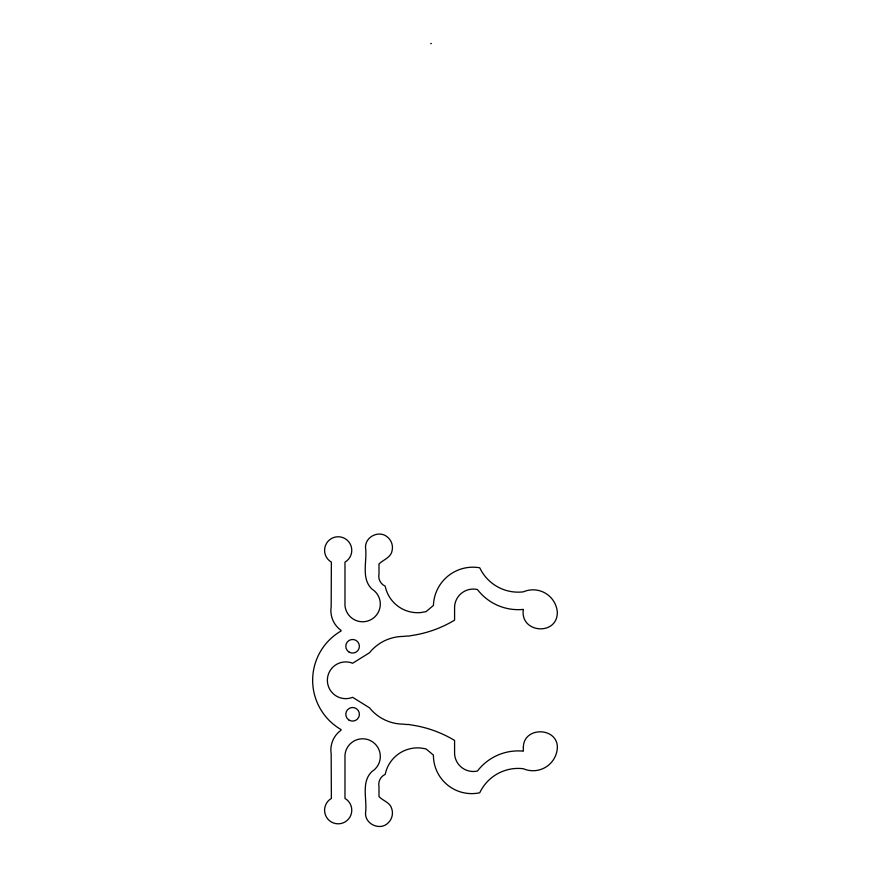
<?xml version="1.0" encoding="UTF-8"?>
<svg xmlns="http://www.w3.org/2000/svg" width="870" height="870" viewBox="0 0 870 870"><rect width="100%" height="100%" fill="white"/><g stroke="black" fill="none" stroke-linecap="round" stroke-linejoin="round"><path stroke-width="1.3" d="M430.759 43.652L431.379 43.5M523.359 747.417L523.338 751.169L522.75 751.104A51.33 51.33 0 0 0 477.445 771.027A18.705 18.705 0 0 1 454.586 751.713L454.586 740.424A115.645 115.645 0 0 0 411.619 725.025L408.443 724.449A17.008 17.008 0 0 1 403.626 724.144A43.859 43.859 0 0 1 371.022 709.626L369.609 707.875L352.6 697.294L351.415 697.751A18.368 18.368 0 0 1 327.37 680.286A18.368 18.368 0 0 1 351.415 662.809L352.6 663.266L369.609 652.685L371.022 650.934A43.859 43.859 0 0 1 403.626 636.416A17.008 17.008 0 0 1 408.443 636.122L411.619 635.535A115.645 115.645 0 0 0 454.586 620.147L454.586 608.848A18.705 18.705 0 0 1 477.445 589.545A51.33 51.33 0 0 0 522.75 609.457L523.338 609.391C519.651 633.132 557.431 636.34 557.344 612.252A24.382 24.382 0 0 0 523.338 591.85A42.521 42.521 0 0 1 479.74 567.784A39.552 39.552 0 0 0 433.412 605.455L426.061 611.632L420.862 612.545A33.093 33.093 0 0 1 385.203 586.184A11.027 11.027 0 0 1 378.994 573.852L378.994 563.956C383.442 559.573 391.174 557.561 392.163 550.318C393.283 545.24 391.141 539.661 386.911 536.638C378.657 530.026 365.041 536.964 365.541 547.524C367.39 561.063 360.724 578.18 371.892 589.023A17.683 17.683 0 0 1 371.838 619.168A17.683 17.683 0 0 1 344.977 605.455L344.977 562.129A13.605 13.605 0 0 0 348.598 541.608A13.605 13.605 0 0 0 327.762 541.608A13.605 13.605 0 0 0 331.372 562.129L331.176 606.727A24.316 24.316 0 0 0 340.866 630.217L341.127 630.946A56.974 56.974 0 0 0 341.127 729.615L340.866 730.343A24.316 24.316 0 0 0 331.176 753.833L331.372 798.432A13.605 13.605 0 0 0 327.762 818.964A13.605 13.605 0 0 0 348.598 818.964A13.605 13.605 0 0 0 344.977 798.432L344.977 755.116A17.683 17.683 0 0 1 371.838 741.392A17.683 17.683 0 0 1 371.892 771.549C360.724 782.38 367.39 799.497 365.541 813.037C364.976 824.238 380.06 830.948 387.998 823.042C391.892 819.594 393.447 813.82 391.794 808.882C390.228 802.379 383.017 800.922 378.994 796.605L378.994 786.708A11.027 11.027 0 0 1 385.203 774.376A33.093 33.093 0 0 1 420.862 748.026L426.061 748.929L433.412 755.116A38.334 38.334 0 0 0 479.74 792.777A42.521 42.521 0 0 1 523.338 768.721A24.382 24.382 0 0 0 557.344 748.309C558.409 726.939 523.414 726.026 523.359 747.417M348.685 719.86A6.808 6.808 0 0 0 359.375 714.901A6.808 6.808 0 0 0 349.74 708.126A6.808 6.808 0 0 0 348.685 719.86M349.196 652.163A6.808 6.808 0 0 0 359.397 646.269A6.808 6.808 0 0 0 349.196 640.374A6.808 6.808 0 0 0 349.196 652.163"/></g></svg>
